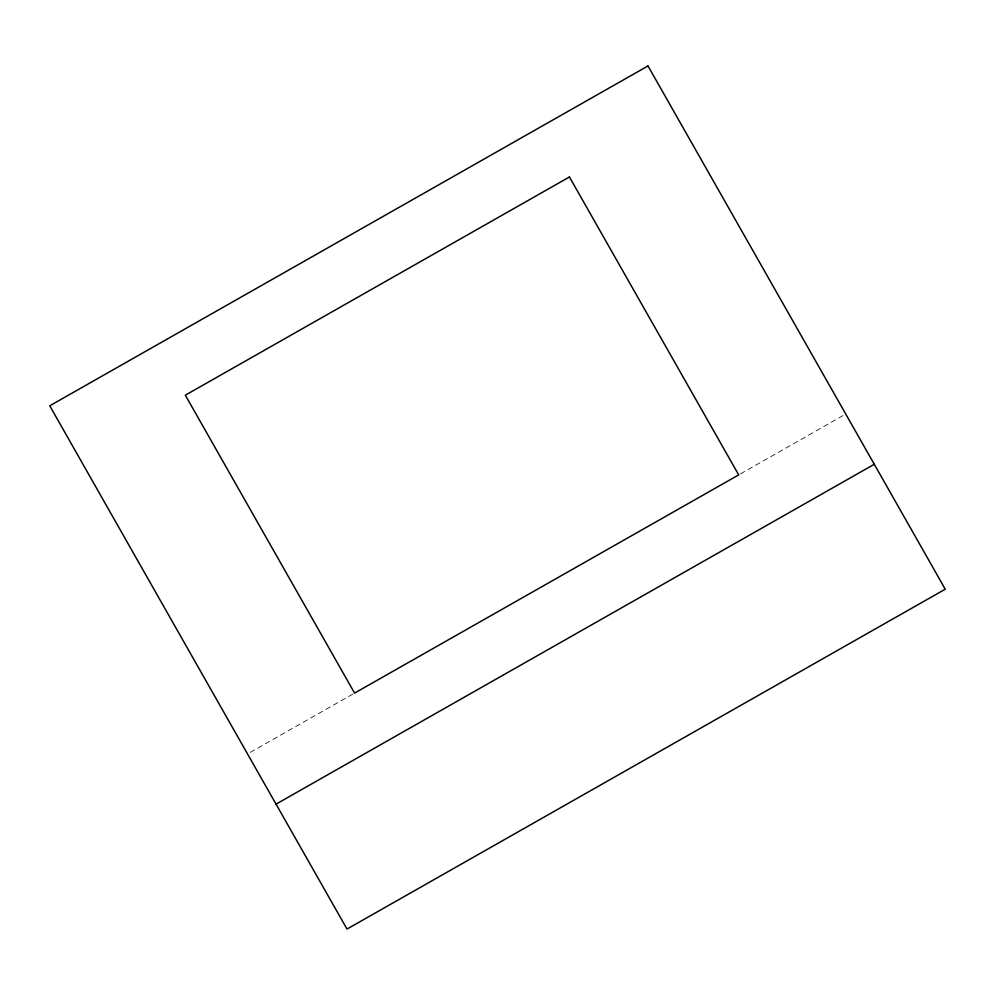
<?xml version="1.0" encoding="UTF-8"?>
<svg xmlns="http://www.w3.org/2000/svg" width="995" height="995" viewBox="0 0 995 995"><rect width="100%" height="100%" fill="white"/><g stroke="black" fill="none" stroke-linecap="round" stroke-linejoin="round"><path stroke-width="0.75" stroke-dasharray="4.97 3.73" d="M250.218 752.394L352.852 694.087M740.429 473.906L843.063 415.599"/><path stroke-width="1.49" d="M276.038 804.134L874.282 464.279M647.994 65.944L49.75 405.798L347.006 929.056L945.25 589.202L647.994 65.944M569.451 176.973L185.331 395.189L354.581 693.105L738.7 474.889L569.451 176.973"/></g></svg>
